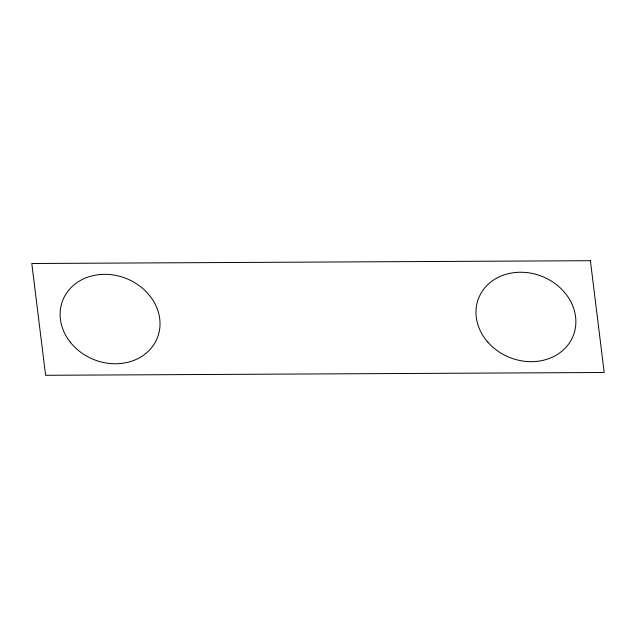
<?xml version="1.0" encoding="UTF-8"?>
<svg xmlns="http://www.w3.org/2000/svg" width="636" height="636" viewBox="0 0 636 636"><rect width="100%" height="100%" fill="white"/><g stroke="black" fill="none" stroke-linecap="round" stroke-linejoin="round"><path stroke-width="0.95" d="M590.391 260.704L31.8 263.503L45.609 375.296L604.2 372.497L590.391 260.704M70.143 342.009A50.888 43.661 21.7 0 0 156.043 340.785A50.888 43.661 21.7 0 0 104.05 274.331A50.888 43.661 21.7 0 0 70.143 342.009M487.915 342.248A50.888 43.661 21.7 0 0 573.004 336.245A50.888 43.661 21.7 0 0 516.837 272.375A50.888 43.661 21.7 0 0 487.915 342.248"/></g></svg>
